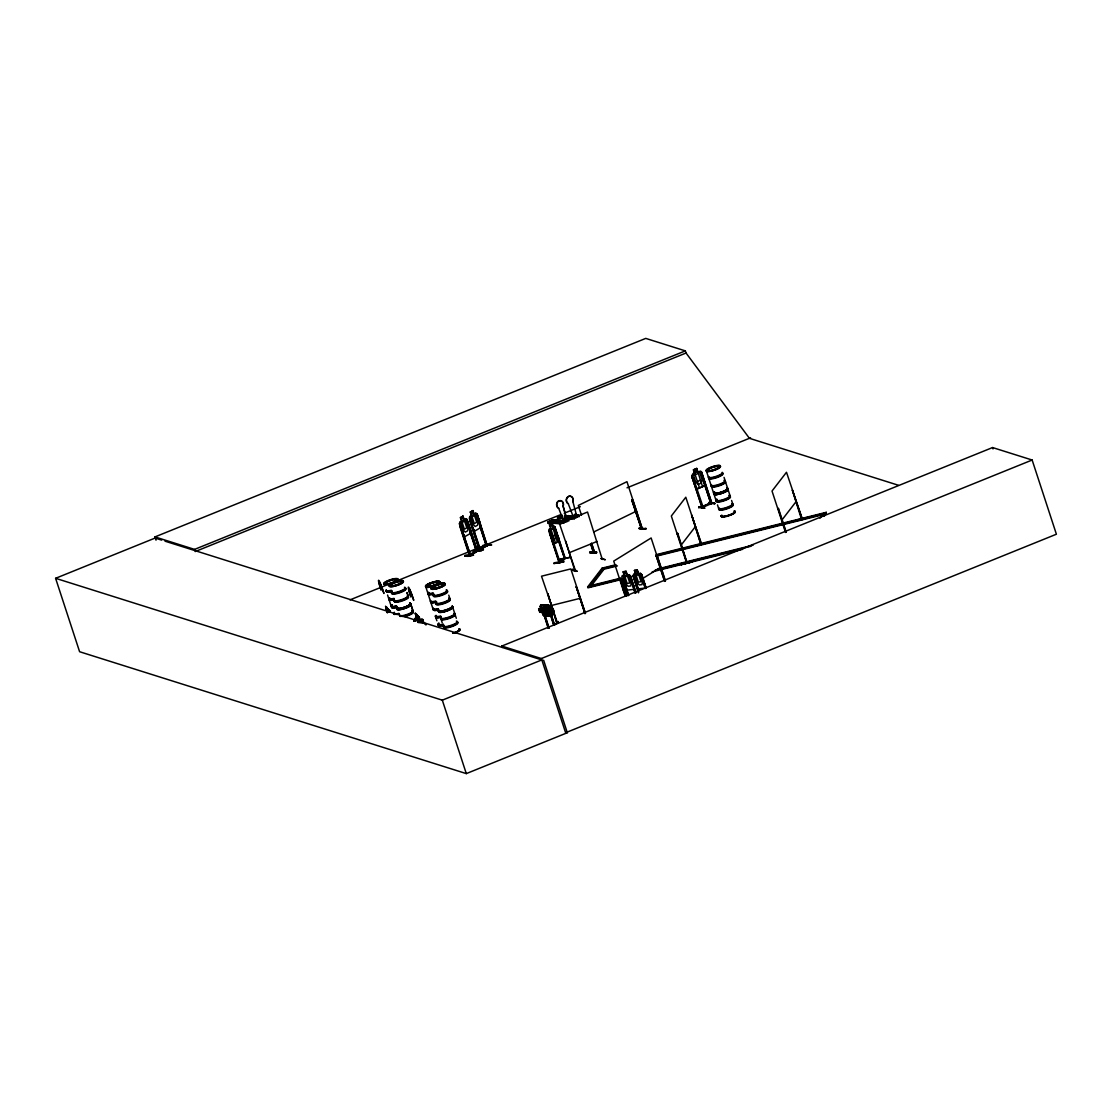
<?xml version="1.0" encoding="UTF-8"?>
<svg xmlns="http://www.w3.org/2000/svg" width="1112" height="1112" viewBox="0 0 1112 1112"><rect width="100%" height="100%" fill="white"/><g stroke="black" fill="none" stroke-linecap="round" stroke-linejoin="round"><path stroke-width="1.5" d="M565.688 519.777C566.536 519.721 565.007 518.929 565.035 519.651C570.776 518.289 556.806 520.291 570.859 519.318M566.064 519.304L565.716 518.901M575.96 514.508L574.348 514.759L575.766 514.411L574.529 514.745L575.947 515.287M576.058 514.717L575.293 514.953L576.058 515.078M575.78 514.703L575.752 515.273M596.699 552.178L589.902 552.094L596.671 552.247L596.407 553.025L590.041 552.539M575.029 514.453C573.861 516.538 576.53 511.186 577.253 517.136L575.655 517.803M698.656 507.67L699.003 506.822L704.716 508.142L698.67 507.572M562.867 523.349L562.241 521.431L563.228 522.57M551.649 612.017L551.455 613.824L543.643 613.935L542.267 612.142L539.765 612.337L538.694 608.667L540.974 608.681M549.036 530.952L559.419 562.519L549.036 530.952L549.231 529.229L550.704 528.228M687.16 562.019L686.674 561.81M700.907 544.755L691.622 515.078L701.7 544.366L700.963 544.797L701.297 543.281M785.558 532.467L772.02 491.031L786.49 472.252L802.391 519.387L792.328 490.1L801.655 519.832L801.599 518.373M681.364 564.535L692.428 561.838L681.225 564.062L681.267 564.785M418.765 617.16L420.614 622.734M593.572 552.622C595.823 553.192 593.21 549.37 594.169 552.317L593.405 552.706L590.597 543.74M642.486 528.881C638.913 530.368 643.32 526.379 641.193 528.269M470.39 529.27L470.682 533.357L464.552 536.762L459.423 523.933L459.812 522.181L461.661 521.18L460.382 517.58L463.051 516.121L460.507 517.65L461.786 521.25L460.896 523.182L463.092 529.924L465.33 532.092L467.735 530.744L468.069 527.13L465.872 520.374L464.19 519.902L462.967 516.121M479.758 548.438L478.966 548.841L479.522 549.981L469.333 518.345L469.737 516.593L471.571 515.593L470.306 511.993L472.961 510.533L474.101 514.314L475.783 514.8L477.993 521.542L477.646 525.156L475.241 526.504L473.017 524.35L470.807 517.594L471.697 515.676L470.39 511.979M474.143 514.147L475.811 513.216L477.145 513.98L480.315 523.683L480.509 527.783L474.476 531.175L472.586 527.964L469.737 516.593M564.993 519.443L566.244 519.012M565.091 519.749L565.396 519.04M574.862 514.884L575.488 515.148M550.746 528.353L550.176 530.243L552.386 536.985L554.29 539.195L556.069 537.916L556.083 534.344L553.873 527.602L552.525 527.074M567.926 516.079L565.605 516.983M565.438 516.802L568.023 516.385L565.577 517.261M710.415 503.097L701.936 506.641L702.061 507.795L691.789 476.2L692.456 474.463C692.943 471.599 704.466 471.585 699.934 471.224M677.403 533.538L687.119 563.172L677.778 533.44L677.166 533.857L677.778 533.44M701.352 543.295L700.643 543.698M547.868 522.89L547.841 521.917L552.608 519.707C560.1 519.443 540.515 525.503 554.29 519.818M548.466 522.598L561.365 523.418M564.326 520.902L552.706 520.082L547.966 522.306L563.826 522.918M551.552 521.125L565.063 521.445M552.289 520.805L565.091 521.681M552.608 519.707L551.788 520.513M557.585 518.387L557.557 517.428L562.324 515.203M558.516 517.956L561.935 517.608M561.282 516.635L561.963 516.357M575.377 514.592L574.904 514.967M385.517 583.411L384.766 583.619L385.322 583.035M390.646 584.968L390.701 585.468M395.149 580.895L396.233 580.867M395.163 581.089L395.9 580.228M395.399 580.812L396.386 580.686M395.247 580.853L396.859 580.089L395.872 580.214M401.502 582.688L400.431 582.966L402.586 582.215L401.724 582.73M426.799 585.899L427.731 585.899L427.064 586.149M431.859 587.998L433.068 587.789L432.248 588.095M436.877 583.689C439.838 581.687 437.058 584.829 437.919 582.98M437.669 583.188L438.184 582.744M438.323 582.73L438.337 583.397M442.784 584.884L442.534 585.704M442.771 585.677L444.397 584.926M707.135 470.237L707.913 470.279M708.247 469.862L707.288 470.223L707.899 469.667M717.56 467.61L718.422 467.707M717.907 467.707L719.2 466.845L718.116 467.763M717.796 467.235L719.047 466.859M718.936 467.526L718.269 467.207M717.838 467.763L719.381 467.429M552.122 615.742L552.581 614.588L549.814 605.998L547.104 604.914L549.773 606.082L552.122 615.742L544.129 615.923L542.878 614.658L540.126 606.346L542.169 605.025M540.362 606.221L540.821 605.123M638.385 592.696L633.02 575.668L633.701 574.223L635.591 574M566.077 522.306L564.84 519.165L566.481 518.414M554.012 563.562L563.701 561.921L563.826 561.185L554.123 562.811L554.012 563.575M554.262 563.284L563.701 561.921M565.577 519.207L565.799 519.415M566.369 519.54L565.591 519.818M575.015 515.148L575.363 514.439M572.555 569.928L576.711 571.207M389.158 610.752L389.923 611.6L389.492 610.238M419.516 618.133L416.027 613.935L419.516 617.424M702.631 506.335L701.853 506.669M702.617 506.21L703.131 507.336L702.798 506.238M711.583 502.36L710.498 502.805M701.867 507.753L711.944 503.388M694.805 473.545L693.582 475.477L695.792 482.219L698.35 484.387L701.366 483.039L702.047 479.425L699.837 472.669L697.836 472.197M558.168 621.552L556.181 624.027M474.866 550.537L475.102 549.689L483.47 549.689L475.199 550.176M473.323 554.666C470.293 558.099 455.656 555.055 473.545 555.263L465.15 555.347L464.941 556.125M483.22 549.12L473.031 550.857L481.399 550.662M544.713 606.916L543.42 608.75L544.532 612.114L547.034 613.893M548.063 613.88L549.384 612.031L548.285 608.653L545.811 606.874M681.267 564.701L692.428 561.838M695.945 545.742L706.94 542.851M687.466 562.769L686.674 563.214L671.328 516.01L685.798 497.231L701.338 544.713L691.775 515.301M778.483 508.476L777.858 508.879L778.483 508.476L786.184 532.05M796.637 520.777L807.798 517.817L796.776 520.555M801.432 518.47L801.655 519.777M547.841 593.919L557.056 623.276M584.898 613.588L576.252 586.747L585.496 613.351M555.375 624.569L558.266 621.608L556.89 623.429L547.938 593.794M620.287 579.797L587.928 587.845L587.636 586.928L602.092 568.149L615.992 564.701M591.028 583.828L593.099 581.145M598.27 574.431L602.398 569.066L602.092 568.149M604.233 567.62L589.777 586.399L590.069 587.317L604.539 568.538M680.933 545.38L695.389 526.601M781.625 520.402L796.095 501.623M820.003 518.234L824.131 512.868M823.172 516.357L826.272 512.326L824.506 515.926M636.106 592.849L630.615 575.919L629.253 574.737L627.196 575.015L626.084 571.36L623.234 571.86L624.485 575.418L623.429 576.794L625.625 583.55L628.03 586.26L630.754 585.941L631.268 582.883L629.058 576.141L627.21 575.099M548.758 522.501L548.897 521.875M557.807 517.997L571.082 518.929M558.154 518.136L562.45 515.593M475.922 550.579C480.175 549.717 470.751 555.903 469.306 555.583L459.798 526.171L460.507 525.767L470.487 555.096L460.507 525.767M469.973 532.036L476.422 551.566M485.847 544.991L486.903 544.574M479.897 526.449L486.291 546.02M418.932 617.368L421.128 622.748M559.058 562.547L549.481 533.176L550.343 532.745L559.975 562.144C557.974 558.433 557.515 567.648 564.896 558.419L555.569 529.034L554.707 529.465M559.517 562.45L565.271 558.377L554.888 526.81M686.855 562.978L686.326 562.144M687.188 563.117L686.841 562.033M384.835 583.355L385.669 583.161L384.835 583.633M384.766 583.452L385.989 583.202M396.762 580.214L396.4 580.812M400.473 582.813L401.182 582.605M401.223 582.493L401.863 582.382M427.077 585.843L427.578 586.01M426.702 586.149L427.383 585.788M432.304 587.483L431.845 588.039M443.924 584.731L442.507 585.329M717.879 467.221L718.282 467.026M574.64 570.609L575.363 570.456L559.405 523.432L587.539 512.048L602.287 559.433M594.308 551.191L593.057 551.635L593.877 552.636M641.235 529.34L642.25 528.853L641.805 527.825M555.472 542.809L549.356 524.683C554.096 520.68 554.457 529.993 549.3 529.326M549.453 524.669L551.371 523.293L557.251 541.53M551.135 529.562L552.928 528.283M553.345 536.304L555.124 535.025M560.226 559.169L570.22 557.348L560.281 559.03M564.799 558.724L564.451 557.654M564.326 558.057L559.753 561.31M477.117 550.092L476.297 550.551M478.966 548.869L480.05 548.438L480.398 549.495L470.432 520.18L469.723 520.583L479.244 549.995L487.084 545.589L477.687 516.232L476.7 516.663M466.776 522.237L467.777 521.82L477.465 551.163M487.251 545.658L477.145 513.98M710.651 503.847C709.484 502.04 712.333 502.388 711.499 503.458M544.393 610.266L543.351 613.532L545.339 611.197L548.911 613.56L545.617 610.474C548.897 609.015 546.326 604.733 544.838 609.71L541.488 607.43L544.56 610.502M552.442 614.422L550.496 615.826L552.553 614.505L548.536 604.928L540.654 605.053L542.878 614.658L545.672 615.895M437.753 583.466L437.516 583.633M437.85 582.827L438.503 582.744M432.165 587.873L432.624 588.067M443.66 584.884L443.243 584.968M707.955 470.042L707.399 470.195M620.51 578.518L619.565 578.949L620.51 578.518L626.153 595.81M664.559 581.367L656.33 556.208L657.275 555.778L665.49 580.937M624.277 575.363L622.386 575.585L621.775 576.975L627.933 595.49M627.682 595.643L622.595 579.171M635.647 574.153L634.41 570.386L637.329 570.053L638.51 573.667L640.303 574.821L642.514 581.576L641.999 584.634L639.275 584.954L636.87 582.229L634.66 575.488L635.73 574.112L634.549 570.498M628.725 595.393L623.401 579.074L628.488 595.545M633.02 575.668L638.635 592.543M635.049 593.085L630.504 578.254L635.299 592.932M631.06 578.309L630.254 578.407M638.51 573.667L640.498 573.431L641.846 574.612L646.267 588.262M633.701 574.39L640.498 573.431M633.826 577.865L634.632 577.767L638.9 590.819M634.632 577.767L638.663 590.972M641.777 574.654L640.415 573.472M625.027 586.636L627.126 590.166L634.048 589.318L633.673 585.607M645.224 588.512L641.735 576.933L645.474 588.359M642.291 576.989L641.499 577.086M623.332 590.472L626.209 588.693M642.027 578.907L660.723 567.342M633.77 585.607L633.868 589.249M644.932 584.342L645.21 588.053L638.357 588.846L636.189 585.371L638.469 588.665M470.432 512.062L472.92 510.7M469.806 516.691L475.825 513.355M459.798 526.171L460.799 525.754M470.71 520.166L469.723 520.583M481.802 550.551L473.225 551.469M483.15 545.881L491.712 544.963M486.25 545.283L480.148 548.73M477.368 551.191L469.667 555.555L470.14 554.026L469.32 554.471M487.292 545.603L479.731 549.884M574.473 569.594L574.96 569.413M575.794 517.817L574.584 514.564M711.805 503.486L701.491 471.849L711.93 503.43M540.126 606.346L544.213 615.756L552.052 615.631M548.536 604.928L549.787 606.193M549.634 606.29L550.44 608.695L552.942 608.486L554.137 612.1L552.942 608.486M548.174 628.252L542.072 608.514L548.466 628.099M549.12 628.085L542.725 608.5L548.828 628.238M553.567 624.875L548.536 608.403L553.873 624.708M554.527 624.708L549.203 608.389L554.235 624.861M395.942 581.034L397.165 580.325L396.15 580.394M486.834 545.686L486.931 544.532L486.208 544.963M476.978 516.635L486.5 546.048L486.222 544.936M479.981 549.578L473.1 528.339M476.311 550.523L476.297 551.663M602.356 559.378L602.134 558.419M641.276 528.228L641.541 529.34L631.741 499.927L632.561 499.524L642.333 528.951L626.959 481.691L578.309 505.46L581.506 515.245M646.225 528.617L639.483 528.52M639.094 528.659L645.863 528.784L638.788 528.186L639.497 528.548M646.267 528.673L645.558 528.297M593.989 531.856L636.564 511.061M476.784 551.538L467.068 522.223M469.987 555.194L469.848 554.026M469.737 555.5L460.09 526.143M561.63 516.427L559.378 517.928M555.416 519.902C544.143 526.129 556.876 519.665 557.098 520.013M562.755 516.51L560.49 517.997M558.585 520.124C547.312 526.351 560.045 519.888 560.267 520.235M565.925 516.732L568.302 515.62L570.122 516.121L565.355 518.345M566.05 517.122L568.302 515.62M565.23 517.97L569.997 515.746M566.995 519.207L568.691 519.332M576.35 514.884L578.031 515.009L578.532 516.538L576.85 516.413L576.35 514.884L578.407 514.828L579.032 516.746M574.515 518.414L573.653 517.052L574.265 518.97M563.84 522.084L567.148 520.611L563.172 506.155A3.962 3.392 -86 0 0 561.477 500.956A3.962 3.392 -86 0 0 556.987 503.055A3.962 3.392 -86 0 0 558.683 508.24L563.965 522.084M575.808 516.607L573.556 517.58L568.274 503.736A3.962 3.392 -86 0 1 566.578 498.537A3.962 3.392 -86 0 1 571.068 496.452A3.962 3.392 -86 0 1 572.902 501.651L576.739 516.107M694.666 473.476L693.415 469.848L696.724 468.416L697.836 472.016M693.485 469.862L696.724 468.416L702.548 486.653M695.195 474.755L698.225 473.392M697.405 481.496L700.435 480.148M697.168 488.877L704.786 485.652L704.66 481.552M697.127 489.044L695.056 485.819L697.127 489.044L704.786 485.652L704.549 481.579M692.373 478.355L693.457 477.979L692.373 478.355L702.284 507.711M701.158 474.435L702.242 474.073L701.158 474.435L710.999 503.847L701.352 474.463M591.403 543.337L594.42 552.219M715.155 503.486L708.9 502.415L715.127 503.43M710.596 503.11L702.714 506.516M421.003 619.398L422.741 619.481L423.908 623.207M422.087 622.887L425.006 623.332L425.938 624.735M423.811 623.151L426.035 624.694M641.624 529.298L631.741 499.927M438.545 583.397L437.697 583.55M719.158 467.54L718.324 467.818M574.821 570.664L565.716 541.085M572.346 570.122L572.444 569.386L576.586 570.678C577.712 573.222 565.799 567.315 576.794 571.29M601.161 558.433L605.317 559.753L600.869 558.585M156.041 540.182L154.971 536.915L645.752 338.395L685.339 350.878L686.034 353.018L749.418 438.309L898.287 485.221M502.235 647.448L501.79 646.072L541.363 658.54L565.813 733.35L466.303 773.604L79.605 651.729L55.6 578.309L155.11 538.055L161.713 540.14M154.971 536.915L194.558 549.397L685.339 350.878M686.034 353.018L195.253 551.538L194.558 549.397M349.988 599.882L385.419 585.537M398.304 580.325L560.976 514.536M564.201 513.23L580.311 506.711M627.015 487.82L750.572 437.836M569.01 552.803L597.13 541.419M501.79 646.072L992.571 447.552L1032.144 460.02L1056.4 534.219L565.619 732.738M541.363 658.54L1032.144 460.02M55.6 578.309L442.312 700.171L541.822 659.916L196.407 551.065M389.534 611.725L386.225 607.055L389.659 610.585M386.545 608.055L386.615 606.93M389.353 610.154L389.895 611.475M416.027 613.935L416.347 614.922L416.416 613.796M401.196 582.146L402.155 581.979M442.993 585.12L444.049 584.842M387.198 608.417L385.53 606.401L388.116 610.266M387.268 612.615L385.753 607.43L387.615 612.351M387.032 608.347L388.13 610.321M387.143 612.656L386.086 609.001M415.582 614.366C415.679 611.266 420.016 621.678 419.641 622.831M418.376 622.15L417.598 620.107L418.307 622.706C410.147 597.658 422.129 634.229 415.888 615.867M417.792 617.174L415.332 613.268M566.703 516.51L567.968 516.329M557.529 623.151L541.516 576.197L570.831 568.899L585.398 613.463M807.479 517.428L796.47 520.194L807.618 517.831M656.275 554.666L826.272 512.326M615.464 565.382L603.705 568.302L604.011 569.219L617.438 565.883M655.746 555.347L823.603 513.549L823.909 514.467L656.052 556.264M606.221 568.121L616.284 565.619M656.567 555.583L822.755 514.203M620.51 578.184L590.291 585.718L590.597 586.636L619.134 579.519M657.442 568.996L753.116 545.172M587.636 586.928L619.982 578.879L625.528 596.213M655.232 570.095L750.92 546.27M661.098 569.08L738.312 549.842M652.174 571.846L742.816 549.272M551.107 605.567L580.436 598.27M396.734 580.297L395.358 580.603M656.33 556.208L664.865 581.326M626.084 571.36L623.095 571.749L624.416 575.474M634.465 570.539L637.273 570.178M622.47 575.696L629.253 574.862M622.345 579.324L623.401 579.074M464.232 519.735L465.9 518.79L467.221 519.554L477.368 551.232M459.423 523.933L459.979 522.265L465.9 518.929L467.151 519.651M472.586 528.019L474.56 531.175M462.675 533.607L464.635 536.762M483.011 545.283L491.156 544.644M475.158 550.287L483.359 549.564M476.047 550.899L470.223 554.304M541.766 608.667L542.725 608.5M548.244 608.556L549.203 608.389M542.128 605.192L548.452 605.109M538.597 608.723L541.183 608.75L541.391 606.93L549.133 606.86L550.523 608.653M550.44 608.695L552.9 608.611M554.137 612.1L551.552 612.059L552.4 614.588M552.831 520.277L564.451 521.083M548.383 522.64L560.087 523.404M709.206 502.888L714.668 503.597M596.435 552.928L589.638 552.886L589.944 552.052M572.763 501.637L572.902 501.651A3.962 3.392 -86 0 0 571.068 496.452A3.962 3.392 -86 0 0 566.703 498.551A3.962 3.392 -86 0 0 568.413 503.75L568.413 503.75M558.558 508.226L558.683 508.24A3.962 3.392 -86 0 1 556.862 503.041A3.962 3.392 -86 0 1 561.351 500.942A3.962 3.392 -86 0 1 563.047 506.141L567.148 520.611M565.132 515.398L566.939 515.898M565.257 515.787L574.042 516.399M565.772 516.065L572.902 516.538M564.827 516.246L574.014 516.885M564.938 516.441L573.945 516.983M566.898 516.705L573.528 517.163M566.258 516.983L573.014 517.414M565.257 517.844L573.556 518.414M557.557 517.428L562.45 517.858M565.285 518.081L574.056 518.706M557.682 517.803L562.672 518.15M565.98 518.387L570.97 518.734M557.459 518.414L562.561 518.734M563.172 521.069L552.706 520.082M553.22 521.236L564.952 522.028M547.841 521.917L563.951 523.113M547.966 522.306L562.575 523.14M547.743 522.918L561.143 523.808M709.095 503.027L714.613 503.736M703.159 507.308L693.262 477.952M704.716 508.142L698.948 506.891M422.741 619.481L420.906 619.273L422.296 622.97M422.63 620.162L421.601 619.996L423.033 621.358M419.224 617.035L419.335 618.606L416.347 614.922M572.416 569.455L576.711 571.151M566.022 732.572L567.426 733.003L543.629 660.194M165.021 541.183L194.753 550.551M543.087 614.672L545.742 615.714M565.23 558.363L564.882 557.293M475.727 513.355L476.978 514.078M386.225 607.055L389.923 611.6M415.763 615.909L418.084 621.803L417.959 620.301L418.835 621.691L416.096 615.172L417.139 616.521L419.28 622.275M416.68 616.979L418.974 622.261M415.818 616.048L416.416 616.979M385.961 609.042L386.698 609.862L386.295 608.292L388.38 612.031M386.893 610.099L387.935 611.461M386.434 609.862L387.796 612.559M625.111 586.608L627.224 589.985M552.372 540.557L554.082 543.643M552.261 540.585C552.803 547.646 561.338 540.474 558.057 536.526M386.67 610.001L386.281 608.82L387.921 611.586M545.311 608.723L546.437 612.087M992.571 447.552L993.016 448.928M778.094 508.559L785.948 532.37M724.051 477.382L725.135 480.759M725.58 482.122L727.721 488.613M730.056 495.743L727.929 489.238A7.423 1.64 -18.1 0 1 719.158 493.645A7.423 1.64 -18.1 0 1 714.668 492.533M731.599 500.483L732.683 503.861M706.259 470.584L708.4 477.076M708.817 478.438L711.027 485.193A7.395 1.64 -18.1 0 0 720.048 484.012A7.395 1.64 -18.1 0 0 724.12 480.217M711.471 486.542L713.598 493.047M713.946 494.075L715.947 500.178M717.49 504.917L718.574 508.295M693.568 469.917L699.531 488.001M691.97 476.2L695.111 485.833M665.184 580.978L651.132 537.972L613.727 561.101L625.222 596.24M641.693 574.709L646.03 588.415M637.245 570.095L638.371 573.834M630.448 576.03L635.327 591.362M626.014 571.401L627.14 575.154M620.19 578.56L625.847 595.851M591.64 543.337L594.545 552.317M590.819 543.74L593.655 552.72M572.833 518.289L571.957 516.941L572.583 518.845M568.315 519.499L568.816 521.028M566.328 518.414L567.537 521.625M576.252 586.747L584.995 613.476M555.041 529.409L564.688 558.766L557.904 539.25M555.236 531.105L556.834 535.998M557.015 622.247L557.362 623.332M472.836 510.714L474.018 514.328M470.432 520.18L472.03 525.086M462.912 516.288L464.093 519.902M448.762 595.17L449.846 598.548M452.64 607.041L454.766 613.546M455.197 614.908L456.309 618.272M441.089 619.342L442.201 622.706M425.646 586.441L427.786 592.946M428.217 594.308L430.413 601.05M430.858 602.412L432.985 608.917M435.765 617.41L436.877 620.774M422.63 619.537L423.797 623.262M410.87 604.386L412.997 610.891L410.995 604.789A7.367 1.626 -18.1 0 1 402.266 609.181A7.395 1.64 -18.1 0 1 397.762 608.083A7.367 1.626 -18.1 0 0 402.266 609.181A7.395 1.64 -18.1 0 0 410.995 604.789M442.312 700.171L466.303 773.604M387.56 595.017L388.658 598.395M389.103 599.757L391.215 606.262M546.395 608.681L547.479 612.059M538.806 608.792L539.89 612.17M415.457 613.226L415.707 614.324M385.655 606.36L385.794 607.5M644.835 584.342L645.099 587.928M480.134 523.71L480.412 527.686M394.468 599.729A7.409 1.64 -18.1 0 1 389.978 598.617M394.287 599.298A7.52 1.668 -18.1 0 1 389.728 598.159M396.692 606.513A7.381 1.64 -18.1 0 1 392.216 605.401M396.595 606.262A7.423 1.64 -18.1 0 1 392.091 605.136M391.646 591.195A7.52 1.668 -18.1 0 1 386.406 590.694M394.023 598.367A7.395 1.64 -18.1 0 1 388.866 597.881M391.827 591.626A7.395 1.64 -18.1 0 1 386.67 591.139M394.148 598.881A7.52 1.668 -18.1 0 1 389.589 597.742M391.507 590.778A7.52 1.668 -18.1 0 1 386.267 590.277M391.368 590.277A7.409 1.64 -18.1 0 1 386.212 589.777M399.055 613.866A7.52 1.668 -18.1 0 1 395.802 614.436M394.635 614.449A7.52 1.668 -18.1 0 1 393.884 614.255M393.815 613.379A7.52 1.668 -18.1 0 1 394.496 612.74M398.93 613.365A7.409 1.64 -18.1 0 1 393.829 613.755M393.551 613.393A7.409 1.64 -18.1 0 1 394.426 612.253M396.789 606.832A7.423 1.64 -18.1 0 1 392.286 605.72M395.233 607.638A7.381 1.64 -18.1 0 1 391.799 606.791A7.381 1.64 -18.1 0 0 395.219 607.611A7.367 1.626 -18.1 0 1 391.799 606.763M407.52 596.699A7.409 1.64 -18.1 0 1 402.544 600.841A7.409 1.64 -18.1 0 1 394.621 601.175M407.451 596.199A7.52 1.668 -18.1 0 1 403.322 600.063A7.52 1.668 -18.1 0 1 394.162 601.245M409.758 603.538A7.409 1.64 -18.1 0 1 403.851 607.972A7.409 1.64 -18.1 0 1 397.526 607.374M409.661 603.204A7.423 1.64 -18.1 0 1 404.671 607.347A7.423 1.64 -18.1 0 1 396.734 607.68M405.56 588.276A7.52 1.668 -18.1 0 1 398.819 592.599A7.52 1.668 -18.1 0 1 391.716 592.626M407.826 595.532A7.409 1.64 -18.1 0 1 401.182 599.785A7.409 1.64 -18.1 0 1 394.176 599.813M405.616 588.79A7.409 1.64 -18.1 0 1 398.972 593.043A7.409 1.64 -18.1 0 1 391.966 593.071M407.312 595.782A7.52 1.668 -18.1 0 1 402.266 599.966A7.52 1.668 -18.1 0 1 394.232 600.313M405.421 587.859A7.52 1.668 -18.1 0 1 397.748 592.46A7.52 1.668 -18.1 0 1 392.272 591.57M404.434 587.247A7.409 1.64 -18.1 0 1 398.527 591.681A7.409 1.64 -18.1 0 1 392.202 591.084M409.98 604.247A7.395 1.64 -18.1 0 1 410.717 604.428A7.367 1.626 -18.1 0 0 409.953 604.261M409.855 603.816A7.423 1.64 -18.1 0 1 403.948 608.264A7.423 1.64 -18.1 0 1 397.609 607.666M412.357 611.197A7.52 1.668 -18.1 0 1 411.384 613.602A7.52 1.668 -18.1 0 1 402.766 616.59M412.427 611.697A7.409 1.64 -18.1 0 1 412.065 613.727A7.409 1.64 -18.1 0 1 404.685 616.66M412.218 610.78A7.52 1.668 -18.1 0 1 409.8 613.921A7.52 1.668 -18.1 0 1 399.959 616.368M411.982 610.335A7.409 1.64 -18.1 0 1 409.591 613.449A7.409 1.64 -18.1 0 1 399.889 615.867M415.624 619.064A7.52 1.668 -18.1 0 1 413.9 621.288M414.623 618.453A7.395 1.64 -18.1 0 1 413.664 620.83M414.998 619.301A7.52 1.668 -18.1 0 1 415.151 620.996M415.082 619.801A7.409 1.64 -18.1 0 1 415.888 620.857M436.238 602.384A7.395 1.64 -18.1 0 1 431.081 601.898M436.057 601.953A7.52 1.668 -18.1 0 1 430.817 601.453M433.277 608.695A7.423 1.64 -18.1 0 0 438.448 609.181L438.364 609.056A7.423 1.64 -18.1 0 1 433.18 608.431M433.402 593.85A7.52 1.668 -18.1 0 1 428.843 592.71M435.793 601.036A7.409 1.64 -18.1 0 1 430.622 600.549M433.583 594.281A7.409 1.64 -18.1 0 1 428.412 593.794M435.918 601.536A7.52 1.668 -18.1 0 1 430.678 601.036M433.277 593.433A7.52 1.668 -18.1 0 1 428.718 592.293M433.138 592.918A7.395 1.64 -18.1 0 1 427.981 592.432M438.309 608.709A7.367 1.626 -18.1 0 1 433.18 608.222M443.785 625.486A7.395 1.64 -18.1 0 1 438.628 625M438.475 609.251A7.423 1.64 -18.1 0 1 433.291 608.764M440.964 616.952A7.52 1.668 -18.1 0 1 436.404 615.812M443.34 624.138A7.409 1.64 -18.1 0 1 438.837 623.012M441.13 617.382A7.409 1.64 -18.1 0 1 436.641 616.27M443.466 624.638A7.52 1.668 -18.1 0 1 438.906 623.498M440.825 616.534A7.52 1.668 -18.1 0 1 436.265 615.395M440.7 616.02A7.395 1.64 -18.1 0 1 435.543 615.534M438.559 609.529A7.423 1.64 -18.1 0 1 433.388 609.042M441.867 625.417A7.52 1.668 -18.1 0 1 438.364 624.555M450.026 599.549A7.409 1.64 -18.1 0 1 443.382 603.802A7.409 1.64 -18.1 0 1 436.39 603.83M449.971 599.034A7.52 1.668 -18.1 0 1 443.229 603.357A7.52 1.668 -18.1 0 1 436.14 603.385M438.601 610.627A7.409 1.64 -18.1 0 0 445.606 610.585A7.409 1.64 -18.1 0 0 452.25 606.332A7.409 1.64 -18.1 0 1 445.634 610.669A7.409 1.64 -18.1 0 1 438.628 610.697M446.579 590.75A7.52 1.668 -18.1 0 1 440.588 595.254A7.52 1.668 -18.1 0 1 434.166 594.642M448.831 598.006A7.395 1.64 -18.1 0 1 442.937 602.44A7.395 1.64 -18.1 0 1 436.627 601.842M447.649 591.806A7.395 1.64 -18.1 0 1 438.906 596.213A7.395 1.64 -18.1 0 1 434.417 595.101M449.081 598.437A7.52 1.668 -18.1 0 1 443.104 602.94A7.52 1.668 -18.1 0 1 436.682 602.329M446.44 590.333A7.52 1.668 -18.1 0 1 440.449 594.837A7.52 1.668 -18.1 0 1 434.027 594.225M446.204 589.902A7.409 1.64 -18.1 0 1 441.214 594.03A7.409 1.64 -18.1 0 1 433.291 594.364M457.574 622.65A7.409 1.64 -18.1 0 1 450.93 626.904A7.409 1.64 -18.1 0 1 443.938 626.932M456.768 621.955A7.52 1.668 -18.1 0 1 450.791 626.459A7.52 1.668 -18.1 0 1 444.369 625.847M453.001 633.242A7.381 1.64 -18.1 0 0 458.895 628.808A7.367 1.626 -18.1 0 1 453.001 633.214M439.546 610.752A7.381 1.64 -18.1 0 0 445.856 611.336A7.381 1.64 -18.1 0 0 451.736 606.916A7.367 1.626 -18.1 0 1 446.76 611.016A7.367 1.626 -18.1 0 1 438.892 611.35M452.362 606.652A7.423 1.64 -18.1 0 1 445.717 610.919A7.423 1.64 -18.1 0 1 438.698 610.947A7.423 1.64 -18.1 0 0 445.703 610.905A7.423 1.64 -18.1 0 0 452.362 606.638M454.127 613.852A7.52 1.668 -18.1 0 1 449.985 617.716A7.52 1.668 -18.1 0 1 440.838 618.897M456.379 621.108A7.395 1.64 -18.1 0 1 451.416 625.236A7.395 1.64 -18.1 0 1 443.507 625.569M454.182 614.366A7.395 1.64 -18.1 0 1 449.206 618.494A7.395 1.64 -18.1 0 1 441.297 618.828M456.629 621.538A7.52 1.668 -18.1 0 1 450.652 626.042A7.52 1.668 -18.1 0 1 444.23 625.43M453.988 613.435A7.52 1.668 -18.1 0 1 448.928 617.619A7.52 1.668 -18.1 0 1 440.908 617.966M454.488 613.185A7.409 1.64 -18.1 0 1 447.844 617.438A7.409 1.64 -18.1 0 1 440.838 617.466M459.061 629.267A7.409 1.64 -18.1 0 1 454.989 633.075M724.579 481.565A7.409 1.64 -18.1 0 1 718.672 486.013A7.409 1.64 -18.1 0 1 712.347 485.416M724.51 481.065A7.52 1.668 -18.1 0 1 719.45 485.249A7.52 1.668 -18.1 0 1 711.43 485.596M726.803 488.363A7.409 1.64 -18.1 0 1 720.896 492.797A7.409 1.64 -18.1 0 1 714.571 492.199M714.432 491.726A7.381 1.64 -18.1 0 0 720.743 492.31A7.381 1.64 -18.1 0 0 726.622 487.89A7.367 1.626 -18.1 0 1 721.66 492.032A7.367 1.626 -18.1 0 1 713.793 492.352M726.72 488.085A7.423 1.64 -18.1 0 1 720.812 492.533A7.423 1.64 -18.1 0 1 714.474 491.935M722.605 473.142A7.52 1.668 -18.1 0 1 715.878 477.465A7.52 1.668 -18.1 0 1 708.775 477.493M721.924 473.476A7.395 1.64 -18.1 0 1 716.031 477.896A7.395 1.64 -18.1 0 1 709.706 477.298M724.371 480.648A7.52 1.668 -18.1 0 1 719.325 484.832A7.52 1.668 -18.1 0 1 711.291 485.179M722.48 472.725A7.52 1.668 -18.1 0 1 715.739 477.034A7.52 1.668 -18.1 0 1 708.636 477.076M722.23 472.294A7.409 1.64 -18.1 0 1 715.586 476.548A7.409 1.64 -18.1 0 1 708.58 476.575M732.127 504.667A7.409 1.64 -18.1 0 1 726.219 509.115A7.409 1.64 -18.1 0 1 719.895 508.504M732.057 504.153A7.52 1.668 -18.1 0 1 727.012 508.351A7.52 1.668 -18.1 0 1 718.977 508.684M734.351 511.464A7.409 1.64 -18.1 0 1 728.443 515.898A7.409 1.64 -18.1 0 1 722.119 515.301M721.313 515.44A7.381 1.64 -18.1 0 0 729.208 515.12A7.367 1.626 -18.1 0 0 734.156 511.02A7.381 1.64 -18.1 0 1 729.208 515.12A7.367 1.626 -18.1 0 1 721.341 515.454M727.762 489.308A7.381 1.64 -18.1 0 1 721.146 493.547A7.381 1.64 -18.1 0 1 714.168 493.575A7.381 1.64 -18.1 0 0 721.132 493.519A7.367 1.626 -18.1 0 0 727.734 489.308A7.381 1.64 -18.1 0 1 721.132 493.519A7.367 1.626 -18.1 0 1 714.182 493.561M734.267 511.172A7.423 1.64 -18.1 0 1 729.277 515.315A7.423 1.64 -18.1 0 1 721.341 515.648M729.416 496.049A7.52 1.668 -18.1 0 1 723.426 500.553A7.52 1.668 -18.1 0 1 717.004 499.955M732.405 503.5A7.395 1.64 -18.1 0 1 725.775 507.753A7.395 1.64 -18.1 0 1 718.797 507.781M730.209 496.758A7.395 1.64 -18.1 0 1 723.578 500.998A7.395 1.64 -18.1 0 1 716.587 501.025M731.918 503.736A7.52 1.668 -18.1 0 1 726.873 507.934A7.52 1.668 -18.1 0 1 718.838 508.267M729.277 495.632A7.52 1.668 -18.1 0 1 723.286 500.136A7.52 1.668 -18.1 0 1 716.879 499.538M729.041 495.201A7.409 1.64 -18.1 0 1 723.134 499.649A7.409 1.64 -18.1 0 1 716.809 499.052M545.311 612.434L545.783 613.643L547.716 611.197L551.177 613.421L548.021 610.488C551.093 609.056 548.577 604.928 547.201 609.71L543.601 607.36L546.937 610.446L545.311 612.434M555.722 521.306L558.21 520.583L555.722 521.306M555.819 521.611L558.307 520.889L555.819 521.611M551.218 524.294L550.079 525.114L550.468 526.323L551.621 525.503L551.218 524.294M462.773 517.136L461.23 517.997L461.619 519.207L463.162 518.331L462.773 517.136M472.683 511.548L471.14 512.41L471.544 513.619L473.087 512.757L472.683 511.548M464.58 521.111L462.175 522.459L464.385 529.201L466.79 527.852L464.58 521.111M474.49 515.523L472.1 516.871L474.296 523.613L476.7 522.265L474.49 515.523M696.307 469.431L694.361 470.293L694.75 471.502L696.696 470.626L696.307 469.431M625.736 572.152L623.985 572.36L624.388 573.556L626.139 573.361L625.736 572.152M636.981 570.831L635.23 571.04L635.619 572.249L637.371 572.041L636.981 570.831M627.599 576.308L624.888 576.628L627.085 583.369L629.809 583.049L627.599 576.308M638.844 575.001L636.12 575.321L638.33 582.062L641.054 581.743L638.844 575.001M549.745 608.653L541.975 608.75L543.059 612.128L550.857 612.017L549.745 608.653M540.196 609.376L539.403 609.39L540.891 611.558L540.196 609.376M552.706 609.223L551.913 609.237L553.428 611.378L552.706 609.223M434.25 608.876L434.208 608.862A7.367 1.626 -18.1 0 0 438.712 609.904A7.381 1.64 -18.1 0 1 434.236 608.82M554.832 526.907L553.693 526.045L554.735 526.935M410.119 594.698L410.967 597.005L410.397 595.031A8.34 0.709 70.8 0 1 409.133 588.832A8.34 0.709 70.8 0 1 412.927 598.075L413.733 600.355L413.15 598.353A9.98 0.848 70.8 0 0 408.618 587.275A9.98 0.848 70.8 0 0 410.119 594.698M380.332 587.831L381.166 590.138L380.596 588.165A8.34 0.709 70.8 0 1 379.345 581.965A8.34 0.709 70.8 0 1 383.126 591.209L383.946 593.488L383.348 591.487A9.98 0.848 70.8 0 0 378.817 580.408A9.98 0.848 70.8 0 0 380.332 587.831M408.104 595.893L406.992 592.515L408.076 595.893M387.435 583.828A7.409 1.64 -18.1 0 0 397.901 579.046A7.409 1.64 -18.1 0 0 387.185 580.923A7.409 1.64 -18.1 0 0 387.435 583.828M392.063 604.956A7.381 1.64 -18.1 0 0 396.553 606.068A7.367 1.626 -18.1 0 1 392.077 604.942M387.671 584.523A7.395 1.64 -18.1 0 0 398.124 579.755A7.395 1.64 -18.1 0 0 387.421 581.632A7.395 1.64 -18.1 0 0 387.671 584.523A7.367 1.626 -18.1 0 0 398.082 579.769A7.367 1.626 -18.1 0 0 387.435 581.632A7.367 1.626 -18.1 0 0 387.685 584.523M387.518 584.12A7.423 1.64 -18.1 0 0 398.013 579.338A7.423 1.64 -18.1 0 0 387.268 581.215A7.423 1.64 -18.1 0 0 387.518 584.12M392.758 585.76A7.409 1.64 -18.1 0 0 403.225 580.978A7.409 1.64 -18.1 0 0 392.508 582.855A7.409 1.64 -18.1 0 0 392.758 585.76M404.601 607.166A7.395 1.64 -18.1 0 0 409.577 603.038A7.367 1.626 -18.1 0 1 404.601 607.166A7.395 1.64 -18.1 0 1 396.706 607.5A7.367 1.626 -18.1 0 0 404.601 607.166M392.995 586.455A7.395 1.64 -18.1 0 0 403.434 581.687A7.395 1.64 -18.1 0 0 392.745 583.55A7.395 1.64 -18.1 0 0 392.995 586.455A7.367 1.626 -18.1 0 0 403.406 581.701A7.367 1.626 -18.1 0 0 392.758 583.55A7.367 1.626 -18.1 0 0 393.009 586.441M392.842 586.052A7.423 1.64 -18.1 0 0 403.336 581.256A7.423 1.64 -18.1 0 0 392.592 583.133A7.423 1.64 -18.1 0 0 392.842 586.052M429.204 586.497A7.409 1.64 -18.1 0 0 439.671 581.715A7.409 1.64 -18.1 0 0 428.954 583.578A7.409 1.64 -18.1 0 0 429.204 586.497M429.218 586.524A7.409 1.64 -18.1 0 0 439.685 581.757A7.409 1.64 -18.1 0 0 428.968 583.619A7.409 1.64 -18.1 0 0 429.218 586.524M429.44 587.192A7.395 1.64 -18.1 0 0 439.879 582.41A7.395 1.64 -18.1 0 0 429.19 584.287A7.395 1.64 -18.1 0 0 429.44 587.192A7.367 1.626 -18.1 0 0 439.852 582.424A7.367 1.626 -18.1 0 0 429.204 584.287A7.367 1.626 -18.1 0 0 429.454 587.178M429.288 586.788A7.423 1.64 -18.1 0 0 439.782 582.007A7.423 1.64 -18.1 0 0 429.051 583.883A7.423 1.64 -18.1 0 0 429.288 586.788M434.514 588.415A7.409 1.64 -18.1 0 0 444.995 583.633A7.409 1.64 -18.1 0 0 434.278 585.51A7.409 1.64 -18.1 0 0 434.514 588.415A7.409 1.64 -18.1 0 0 445.008 583.675A7.409 1.64 -18.1 0 0 434.292 585.551A7.409 1.64 -18.1 0 0 434.528 588.457M445.453 610.14A7.381 1.64 -18.1 0 0 452.07 605.901A7.367 1.626 -18.1 0 1 445.453 610.127A7.367 1.626 -18.1 0 1 438.503 610.154A7.381 1.64 -18.1 0 0 445.453 610.14M434.764 589.124A7.381 1.64 -18.1 0 0 445.189 584.356A7.367 1.626 -18.1 0 0 434.528 586.219A7.381 1.64 -18.1 0 0 434.764 589.124A7.367 1.626 -18.1 0 0 445.175 584.356A7.381 1.64 -18.1 0 0 434.528 586.232A7.367 1.626 -18.1 0 0 434.764 589.11M434.611 588.721A7.423 1.64 -18.1 0 0 445.106 583.939A7.423 1.64 -18.1 0 0 434.361 585.815A7.423 1.64 -18.1 0 0 434.611 588.721M709.817 470.668A7.409 1.64 -18.1 0 0 720.298 465.886A7.409 1.64 -18.1 0 0 709.581 467.763A7.409 1.64 -18.1 0 0 709.817 470.668M710.054 471.335A7.381 1.64 -18.1 0 0 720.479 466.567A7.367 1.626 -18.1 0 0 709.817 468.416A7.381 1.64 -18.1 0 0 710.054 471.335A7.367 1.626 -18.1 0 0 720.465 466.553A7.381 1.64 -18.1 0 0 709.817 468.43A7.367 1.626 -18.1 0 0 710.054 471.307M709.901 470.918A7.423 1.64 -18.1 0 0 720.381 466.123A7.423 1.64 -18.1 0 0 709.651 467.999A7.423 1.64 -18.1 0 0 709.901 470.918"/></g></svg>
